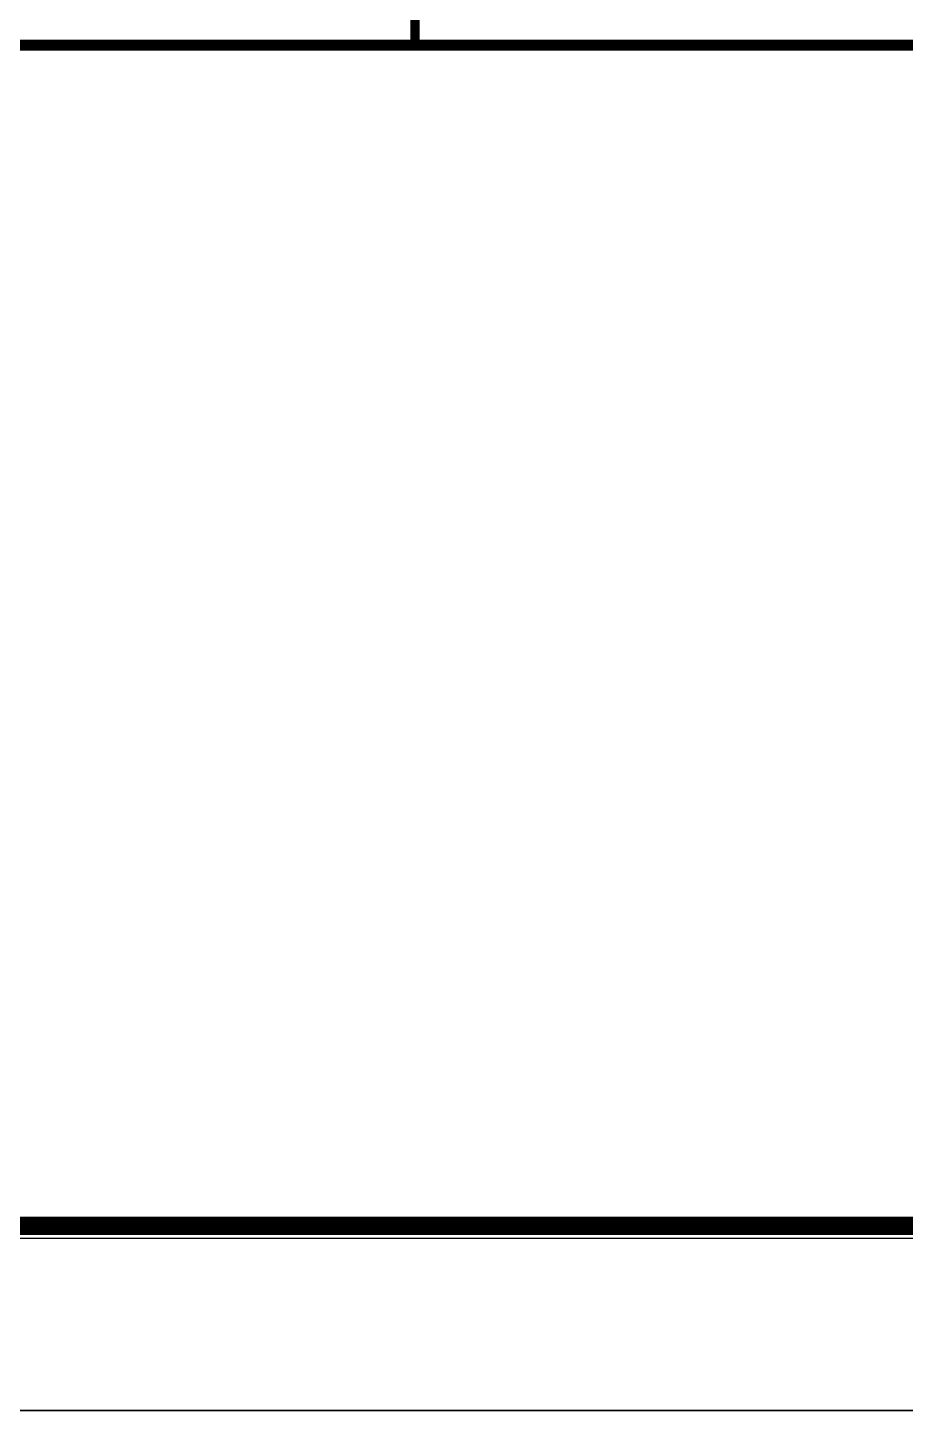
# Model space of a CAD drawing. Header units: inches. Extents: x 4265 to 5207, y 10018 to 10648.
# Drawn here: x 4417.88 to 4441.69, y 10350.84 to 10388.31 of the extents above; entities that cross this region are included whole.
import ezdxf

# ---------------------------------------------------------------- set-up
doc = ezdxf.new("R2010")
doc.units = ezdxf.units.IN
doc.header["$MEASUREMENT"] = 0
for name, color, linetype in [('1', 7, 'Continuous'), ('TK', 7, 'Continuous'), ('图框', 4, 'Continuous')]:
    doc.layers.add(name, color=color, linetype=linetype)

# ---------------------------------------------------------------- blocks, each defined once
blk = doc.blocks.new('图签')
at = {"layer": '1'}
for p, q in [((0, 0), (-180, 0)), ((-0.198, -0.346), (-180.198, -0.346))]:
    blk.add_line(p, q, dxfattribs=at)
at = {"layer": '1', "color": 7}
for p, q in [((0, 0), (-180, 0)), ((-0.198, -0.346), (-180.198, -0.346))]:
    blk.add_line(p, q, dxfattribs=at)
at = {"layer": '1', "color": 7, "const_width": 0.5}
for points in [[(-180, 0), (0, 0), (0, 131.762), (-180, 131.762)], [(-180, 58), (0, 58), (0, 0), (-180, 0)]]:
    blk.add_lwpolyline(points, close=True, dxfattribs=at)
at = {"layer": '1', "color": 7}
for points, const_width in [([(-42, 42), (-42, 32)], 0.25), ([(-118, 32), (0, 32)], 0.3)]:
    blk.add_lwpolyline(points, dxfattribs=dict(at, const_width=const_width))
at = {"layer": '图框'}
for p, q in [((0, 0), (-180, 0)), ((-0.198, -0.346), (-180.198, -0.346))]:
    blk.add_line(p, q, dxfattribs=at)
blk = doc.blocks.new('*U2')
blk.add_blockref('图签', (0, 0))

msp = doc.modelspace()

# ---------------------------------------------------------------- linework, layer by layer
at = {"ltscale": 5}
msp.add_line((4265.39, 10350.837), (4475.39, 10350.837), dxfattribs=at)
at = {"layer": '1'}
msp.add_line((4470.39, 10355.837), (4290.39, 10355.837), dxfattribs=at)
at = {"layer": 'TK'}
msp.add_lwpolyline([(4265.39, 10647.837), (4475.39, 10647.837), (4475.39, 10350.837), (4265.39, 10350.837)], close=True, dxfattribs=at)
at = {"layer": '图框'}
msp.add_line((4470.39, 10355.837), (4290.39, 10355.837), dxfattribs=at)

# ---------------------------------------------------------------- block references
msp.add_blockref('*U2', (4470.39, 10355.837))

doc.saveas('drawing.dxf')
